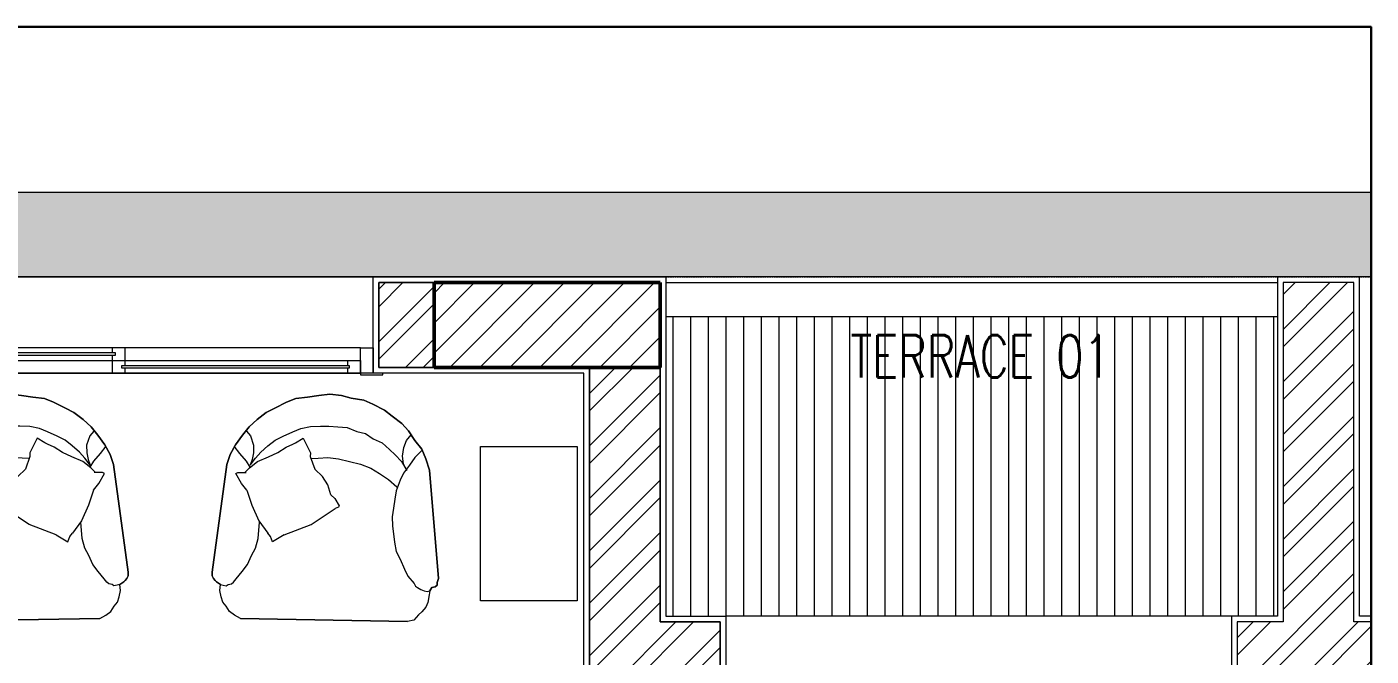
# Model space of a CAD drawing. Header units: metres. Extents: x 0 to 104350, y 982 to 43174.
# Drawn here: x 99594 to 104350, y 23527 to 25751 of the extents above; entities that cross this region are included whole.
import ezdxf
from ezdxf.xclip import XClip

# ---------------------------------------------------------------- set-up
doc = ezdxf.new("R2010")
doc.units = ezdxf.units.M
doc.header["$XCLIPFRAME"] = 2
doc.set_wipeout_variables(frame=1)
doc.linetypes.add('DASHED2', pattern=[0.375, 0.25, -0.125])
doc.linetypes.add('DOT2', pattern=[0.125, 0, -0.125])
doc.layers.get('0').update_dxf_attribs({"lineweight": 30})
for name, color, linetype, lineweight in [('A-ANNO-DIMS', 1, 'Continuous', 0), ('A-ANNO-HATCH', 9, 'Continuous', 9), ('A-CLNG-GRID', 2, 'Continuous', 5), ('A-ELEV-BACK', 1, 'Continuous', 0), ('A-FLOR-OVHD', 1, 'DASHED2', 0), ('A-FURN', 8, 'Continuous', 0), ('A-ROOM-NMBR', 1, 'Continuous', 0), ('A-WALL', 3, 'Continuous', 18), ('A-WINDOW', 10, 'Continuous', 5), ('G-ANNO-HATCH', 8, 'Continuous', 0), ('HATCH', 8, 'Continuous', 0), ('S-COLS', 52, 'Continuous', 9)]:
    doc.layers.add(name, color=color, linetype=linetype, lineweight=lineweight)
doc.styles.add('$2$08-M-BLDG-1_50', font='romans.shx', dxfattribs={"width": 0.75, "height": 150})
doc.styles.add('Al-Jazi-text-100', font='romans.shx', dxfattribs={"width": 0.75, "height": 150})
doc.dimstyles.new('Al-Jazi-DIM 100', dxfattribs={"dimtxt": 150, "dimasz": 120, "dimexe": 0, "dimexo": 150, "dimgap": 50, "dimtad": 1, "dimlfac": 0.001, "dimzin": 1, "dimdsep": 46, "dimtxsty": 'Al-Jazi-text-100', "dimblk": 'ARCHTICK', "dimcen": 150, "dimclrd": 1, "dimclre": 256, "dimclrt": 2, "dimadec": 0, "dimazin": 0, "dimtfac": 1, "dimtix": 1, "dimtmove": 2, "dimatfit": 2, "dimfxl": 150, "dimtfill": 1, "dimtolj": 1, "dimlwd": 5, "dimlwe": 5, "dimarcsym": 0})
pattern_1 = [(45, (-103582.84, 34416.44), (-92.807765, 92.807765), []), (45, (-103520.97, 34416.44), (-92.807765, 92.807765), [])]

# ---------------------------------------------------------------- blocks, each defined once
blk = doc.blocks.new('sofa-46')
at = {"linetype": 'Continuous'}
blk.add_wipeout([(-0.348, 0.7802), (-0.3643, 0.7695), (-0.3779, 0.7561), (-0.3834, 0.7453), (-0.3835, 0.7291), (-0.3792, 0.693), (-0.3728, 0.6397), (-0.3677, 0.5975), (-0.3634, 0.5612), (-0.3568, 0.5062), (-0.3514, 0.4613), (-0.33, 0.2832), (-0.3168, 0.2426), (-0.2955, 0.202), (-0.2394, 0.1259), (-0.2072, 0.096), (-0.1696, 0.066), (-0.1105, 0.0346), (-0.0486, 0.0058), (0, 0), (0.0458, -0.0084), (0.0917, -0.0142), (0.1403, -0.0091), (0.1809, 0.0014), (0.2323, 0.0091), (0.2702, 0.025), (0.319, 0.049), (0.3515, 0.073), (0.3923, 0.1025), (0.4195, 0.132), (0.4468, 0.1723), (0.4767, 0.2071), (0.4932, 0.2475), (0.5097, 0.2933), (0.5535, 0.7412), (0.5482, 0.7574), (0.5483, 0.7682), (0.5403, 0.7764), (0.5268, 0.7792), (0.5188, 0.7927), (0.511, 0.8414), (0.5031, 0.8604), (0.487, 0.8794), (0.4736, 0.893), (0.4549, 0.9147), (0.4279, 0.9203), (-0.2633, 0.9199), (-0.3094, 0.8906), (-0.3231, 0.8691), (-0.3367, 0.853), (-0.345, 0.8314), (-0.3506, 0.8045)], dxfattribs=at)
at = {"color": 0, "linetype": 'ByBlock'}
for p, q in [((-0.3094, 0.8906), (-0.3231, 0.8691)), ((-0.3094, 0.8906), (-0.3231, 0.8691)), ((-0.2877, 0.9066), (-0.3094, 0.8906)), ((-0.2877, 0.9066), (-0.3094, 0.8906)), ((-0.2633, 0.9199), (-0.2877, 0.9066)), ((-0.2633, 0.9199), (-0.2877, 0.9066)), ((0.4279, 0.9203), (-0.2633, 0.9199)), ((-0.2633, 0.9199), (0.4279, 0.9203)), ((0.4549, 0.9147), (0.4279, 0.9203)), ((0.4549, 0.9147), (0.4279, 0.9203)), ((0.4736, 0.893), (0.4549, 0.9147)), ((0.4736, 0.893), (0.4549, 0.9147)), ((0.487, 0.8794), (0.4736, 0.893)), ((0.487, 0.8794), (0.4736, 0.893)), ((-0.3367, 0.853), (-0.345, 0.8314)), ((-0.3367, 0.853), (-0.345, 0.8314)), ((-0.3231, 0.8691), (-0.3367, 0.853)), ((-0.3231, 0.8691), (-0.3367, 0.853)), ((0.5031, 0.8604), (0.487, 0.8794)), ((0.5031, 0.8604), (0.487, 0.8794)), ((0.511, 0.8414), (0.5031, 0.8604)), ((0.511, 0.8414), (0.5031, 0.8604)), ((0.5162, 0.809), (0.511, 0.8414)), ((0.5162, 0.809), (0.511, 0.8414)), ((-0.348, 0.7802), (-0.3643, 0.7695)), ((-0.3643, 0.7695), (-0.348, 0.7802)), ((-0.345, 0.8314), (-0.3506, 0.8045)), ((-0.345, 0.8314), (-0.3506, 0.8045)), ((-0.3506, 0.8045), (-0.348, 0.7802)), ((-0.3506, 0.8045), (-0.348, 0.7802)), ((-0.348, 0.7802), (-0.3372, 0.7828)), ((-0.3372, 0.7828), (-0.3237, 0.7854)), ((-0.3237, 0.7854), (-0.3156, 0.7799)), ((-0.3156, 0.7799), (-0.3022, 0.7771)), ((0.4592, 0.7743), (0.4674, 0.7796)), ((0.4674, 0.7796), (0.4809, 0.7876)), ((0.4809, 0.7876), (0.4945, 0.7929)), ((0.4945, 0.7929), (0.508, 0.7955)), ((0.508, 0.7955), (0.5188, 0.7927)), ((0.5188, 0.7927), (0.5162, 0.809)), ((0.5188, 0.7927), (0.5162, 0.809)), ((0.5268, 0.7792), (0.5188, 0.7927)), ((0.5188, 0.7927), (0.5268, 0.7792)), ((0.5403, 0.7764), (0.5268, 0.7792)), ((0.5268, 0.7792), (0.5403, 0.7764)), ((-0.3834, 0.7453), (-0.3835, 0.7291)), ((-0.3835, 0.7291), (-0.3834, 0.7453)), ((-0.3835, 0.7291), (-0.33, 0.2832)), ((-0.33, 0.2832), (-0.3835, 0.7291)), ((-0.3779, 0.7561), (-0.3834, 0.7453)), ((-0.3834, 0.7453), (-0.3779, 0.7561)), ((-0.3698, 0.7641), (-0.3779, 0.7561)), ((-0.3779, 0.7561), (-0.3698, 0.7641)), ((-0.3643, 0.7695), (-0.3698, 0.7641)), ((-0.3698, 0.7641), (-0.3643, 0.7695)), ((-0.3022, 0.7771), (-0.2941, 0.769)), ((-0.2941, 0.769), (-0.2834, 0.7554)), ((-0.2834, 0.7554), (-0.2593, 0.7255)), ((-0.2593, 0.7255), (-0.2379, 0.6956)), ((0.4128, 0.7044), (0.4265, 0.734)), ((0.4265, 0.734), (0.4538, 0.7635)), ((0.4538, 0.7635), (0.4592, 0.7743)), ((0.5097, 0.2933), (0.5535, 0.7412)), ((0.5535, 0.7412), (0.5097, 0.2933)), ((0.5483, 0.7682), (0.5403, 0.7764)), ((0.5403, 0.7764), (0.5483, 0.7682)), ((0.5482, 0.7574), (0.5483, 0.7682)), ((0.5483, 0.7682), (0.5482, 0.7574)), ((0.5535, 0.7412), (0.5482, 0.7574)), ((0.5482, 0.7574), (0.5535, 0.7412)), ((-0.2379, 0.6956), (-0.222, 0.6577)), ((0.3936, 0.6641), (0.4128, 0.7044)), ((-0.222, 0.6577), (-0.206, 0.6279)), ((-0.206, 0.6279), (-0.1955, 0.5873)), ((0.3688, 0.594), (0.3772, 0.6318)), ((0.3772, 0.6318), (0.3936, 0.6641)), ((-0.1955, 0.5873), (-0.1906, 0.5198)), ((-0.1934, 0.5144), (-0.1552, 0.5654)), ((-0.1443, 0.5789), (-0.1552, 0.5654)), ((-0.136, 0.6004), (-0.1443, 0.5789)), ((-0.0877, 0.5704), (-0.136, 0.6004)), ((-0.0877, 0.5704), (0.0227, 0.5263)), ((0.3602, 0.5266), (0.3688, 0.594)), ((-0.2235, 0.4498), (-0.1934, 0.5144)), ((0.0227, 0.5263), (0.1221, 0.4581)), ((0.3573, 0.4888), (0.3602, 0.5266)), ((-0.2456, 0.3879), (-0.2235, 0.4498)), ((0.1191, 0.4176), (0.1383, 0.4472)), ((0.1356, 0.4526), (0.1221, 0.4581)), ((0.1383, 0.4472), (0.1356, 0.4526)), ((0.3624, 0.4537), (0.3573, 0.4888)), ((0.3675, 0.4158), (0.3624, 0.4537)), ((0.1028, 0.4016), (0.089, 0.3612)), ((0.1028, 0.4016), (0.1191, 0.4176)), ((0.3727, 0.3807), (0.3675, 0.4158)), ((-0.2674, 0.3611), (-0.292, 0.3207)), ((-0.2456, 0.3879), (-0.2674, 0.3611)), ((0.089, 0.3612), (0.0672, 0.3262)), ((0.302, 0.311), (0.3399, 0.335)), ((0.3399, 0.335), (0.3753, 0.3645)), ((0.3886, 0.3374), (0.3727, 0.3807)), ((0.4018, 0.3076), (0.3886, 0.3374)), ((-0.33, 0.2832), (-0.3168, 0.2426)), ((-0.3168, 0.2426), (-0.33, 0.2832)), ((-0.292, 0.3207), (-0.2839, 0.3153)), ((-0.2839, 0.3153), (-0.2488, 0.315)), ((-0.2355, 0.296), (-0.2542, 0.3151)), ((-0.2328, 0.2933), (-0.2491, 0.2691)), ((-0.2355, 0.296), (-0.2033, 0.2688)), ((-0.2249, 0.2608), (-0.2328, 0.2852)), ((-0.2328, 0.2852), (-0.2114, 0.2553)), ((0.0153, 0.2456), (0.0346, 0.2968)), ((0.0672, 0.3262), (0.0346, 0.2968)), ((0.2234, 0.2738), (0.2667, 0.2897)), ((0.2667, 0.2897), (0.302, 0.311)), ((0.3934, 0.259), (0.4153, 0.2967)), ((0.4153, 0.2967), (0.4016, 0.2698)), ((0.4259, 0.275), (0.4018, 0.3076)), ((0.4153, 0.2967), (0.4129, 0.2926)), ((0.4129, 0.2926), (0.4131, 0.2924)), ((0.4131, 0.2924), (0.4153, 0.2967)), ((0.4932, 0.2475), (0.5097, 0.2933)), ((0.5097, 0.2933), (0.4932, 0.2475)), ((-0.3168, 0.2426), (-0.2955, 0.202)), ((-0.2955, 0.202), (-0.3168, 0.2426)), ((-0.2764, 0.2369), (-0.3009, 0.2074)), ((-0.2491, 0.2691), (-0.2764, 0.2369)), ((-0.2197, 0.2338), (-0.2249, 0.2608)), ((-0.2199, 0.2014), (-0.2197, 0.2338)), ((-0.2114, 0.2553), (-0.19, 0.2309)), ((-0.2033, 0.2688), (-0.1575, 0.2496)), ((-0.19, 0.2309), (-0.1605, 0.2037)), ((-0.1575, 0.2496), (-0.1198, 0.2304)), ((-0.1198, 0.2304), (-0.0849, 0.2085)), ((0.0042, 0.2079), (0.0152, 0.2294)), ((0.0152, 0.2294), (0.0153, 0.2456)), ((0.018, 0.2537), (0.0477, 0.2508)), ((0.0477, 0.2508), (0.0882, 0.2478)), ((0.0882, 0.2478), (0.1314, 0.2529)), ((0.1314, 0.2529), (0.1774, 0.2633)), ((0.1774, 0.2633), (0.2234, 0.2738)), ((0.3417, 0.2108), (0.3662, 0.2322)), ((0.3662, 0.2322), (0.3934, 0.259)), ((0.4016, 0.2698), (0.3959, 0.2374)), ((0.3959, 0.2374), (0.4011, 0.2023)), ((0.4473, 0.2425), (0.4259, 0.275)), ((0.4768, 0.2125), (0.4473, 0.2425)), ((0.4767, 0.2071), (0.4932, 0.2475)), ((0.4932, 0.2475), (0.4767, 0.2071)), ((-0.2955, 0.202), (-0.2661, 0.1612)), ((-0.2661, 0.1612), (-0.2955, 0.202)), ((-0.2337, 0.1637), (-0.2199, 0.2014)), ((-0.1605, 0.2037), (-0.131, 0.1792)), ((-0.131, 0.1792), (-0.0987, 0.1627)), ((-0.0849, 0.2085), (-0.058, 0.1948)), ((-0.058, 0.1948), (-0.0472, 0.1893)), ((-0.0472, 0.1893), (-0.015, 0.1702)), ((-0.015, 0.1702), (0.0042, 0.2079)), ((0.2414, 0.1467), (0.2739, 0.1681)), ((0.2739, 0.1681), (0.3118, 0.184)), ((0.3118, 0.184), (0.3417, 0.2108)), ((0.4011, 0.2023), (0.4117, 0.1725)), ((0.4117, 0.1725), (0.4304, 0.1481)), ((0.4195, 0.132), (0.4468, 0.1723)), ((0.4468, 0.1723), (0.4195, 0.132)), ((0.4468, 0.1723), (0.4767, 0.2071)), ((0.4767, 0.2071), (0.4468, 0.1723)), ((-0.2661, 0.1612), (-0.2394, 0.1259)), ((-0.2394, 0.1259), (-0.2661, 0.1612)), ((-0.2501, 0.1449), (-0.2337, 0.1637)), ((-0.2394, 0.1259), (-0.2072, 0.096)), ((-0.2072, 0.096), (-0.2394, 0.1259)), ((-0.0987, 0.1627), (-0.0584, 0.1435)), ((-0.0584, 0.1435), (-0.0261, 0.1298)), ((-0.0261, 0.1298), (0.0144, 0.1214)), ((0.0144, 0.1214), (0.0549, 0.1184)), ((0.0549, 0.1184), (0.09, 0.1181)), ((0.09, 0.1181), (0.1278, 0.1206)), ((0.1278, 0.1206), (0.1656, 0.123)), ((0.1656, 0.123), (0.2062, 0.1389)), ((0.2062, 0.1389), (0.2414, 0.1467)), ((0.3923, 0.1025), (0.4195, 0.132)), ((0.4195, 0.132), (0.3923, 0.1025)), ((-0.2072, 0.096), (-0.1696, 0.066)), ((-0.1696, 0.066), (-0.2072, 0.096)), ((-0.1696, 0.066), (-0.1347, 0.0469)), ((-0.1347, 0.0469), (-0.1696, 0.066)), ((0.319, 0.049), (0.3515, 0.073)), ((0.3515, 0.073), (0.319, 0.049)), ((0.3515, 0.073), (0.3923, 0.1025)), ((0.3923, 0.1025), (0.3515, 0.073)), ((-0.1347, 0.0469), (-0.0862, 0.0222)), ((-0.0862, 0.0222), (-0.1347, 0.0469)), ((-0.0862, 0.0222), (-0.0486, 0.0058)), ((-0.0486, 0.0058), (-0.0862, 0.0222)), ((-0.0486, 0.0058), (0, 0)), ((0, 0), (-0.0486, 0.0058)), ((0, 0), (0.0458, -0.0084)), ((0.0458, -0.0084), (0, 0)), ((0.1403, -0.0091), (0.1809, 0.0014)), ((0.1809, 0.0014), (0.1403, -0.0091)), ((0.1809, 0.0014), (0.2323, 0.0091)), ((0.2323, 0.0091), (0.1809, 0.0014)), ((0.2323, 0.0091), (0.2702, 0.025)), ((0.2702, 0.025), (0.2323, 0.0091)), ((0.2702, 0.025), (0.319, 0.049)), ((0.319, 0.049), (0.2702, 0.025)), ((0.0458, -0.0084), (0.0917, -0.0142)), ((0.0917, -0.0142), (0.0458, -0.0084)), ((0.0917, -0.0142), (0.1403, -0.0091)), ((0.1403, -0.0091), (0.0917, -0.0142))]:
    blk.add_line(p, q, dxfattribs=at)
blk = doc.blocks.new('*U124')
for p, q in [((-0.235, 0.0895), (1.475, 0.0895)), ((-0.235, 0.0448), (-0.235, 0.0895)), ((0.598, 0.0895), (0.598, 0.026)), ((0.643, 0.0895), (0.643, 0.071)), ((0.643, 0.063), (0.643, 0)), ((1.43, 0.0895), (1.43, 0.071)), ((1.43, 0.063), (1.43, 0.0448)), ((1.475, 0.0895), (1.475, 0.0448)), ((1.475, 0.0448), (-0.235, 0.0448)), ((1.475, 0.0448), (-0.235, 0.0448)), ((-0.235, 0.0448), (-0.235, 0)), ((-0.235, 0), (1.475, 0)), ((-0.19, 0.0445), (-0.19, 0.026)), ((-0.19, 0.018), (-0.19, 0)), ((0.598, 0.018), (0.598, 0)), ((1.475, 0), (1.475, 0.0448))]:
    blk.add_line(p, q)
for points in [[(-0.235, 0.0895), (-0.28, 0.0895), (-0.28, 0), (-0.235, 0)], [(-0.235, 0.0895), (1.475, 0.0895), (1.475, 0), (-0.235, 0)], [(0.6316, 0.071), (1.4363, 0.071), (1.4363, 0.063), (0.6316, 0.063)], [(1.475, 0.0895), (1.52, 0.0895), (1.52, 0), (1.475, 0)], [(-0.315, 0), (-0.235, 0), (-0.235, -0.0069), (-0.315, -0.0069)], [(-0.1963, 0.026), (0.6102, 0.026), (0.6102, 0.018), (-0.1963, 0.018)], [(1.555, 0), (1.475, 0), (1.475, -0.0069), (1.555, -0.0069)]]:
    blk.add_lwpolyline(points, close=True)
blk = doc.blocks.new('hjnhgfhgn')
at = {"layer": 'A-FLOR-OVHD'}
blk.add_lwpolyline([(102065.4, -9448.9), (106681, -9449.1), (106681.1, -9249.2), (119821.4, -9248.9), (119821.4, -9448.8), (124432.6, -9448.8), (124432.6, -9748.8), (119521.4, -9748.8), (119521.4, -9548.8), (118379, -9549.7), (118379.3, -9548.8), (116502.9, -9548.8), (116502.9, -9549.9), (110624.8, -9549.9), (110624.9, -9548.9), (107856.9, -9548.8), (107856.9, -9548.8), (106976.6, -9548.8), (106976.6, -9748.8), (102065.4, -9748.8)], close=True, dxfattribs=at)
blk = doc.blocks.new('B GF')
at = {"layer": 'A-ANNO-HATCH', "true_color": 0x939598}
h = blk.add_hatch(dxfattribs=at)
h.set_pattern_fill('AR-CONC', color=252, scale=50)
h.set_pattern_definition([(50, (0, -9699.07), (358.6301, -31.37607), [37.5, -412.5]), (355, (0, -9699.07), (-69.3757, 376.0961), [30, -330]), (100.45144, (29.9, -9701.7), (289.2544, 344.72), [31.8701, -350.57106]), (46.1842, (0, -9599.07), (533.6207, -82.7596), [56.25, -618.75]), (96.63564, (44.47, -9605.96), (467.331, 487.0593), [47.8052, -525.8569]), (351.18416, (0, -9599.07), (467.331, 487.0593), [45, -495]), (21, (50, -9624.07), (298.45353, -201.30945), [37.5, -412.5]), (326, (50, -9624.07), (121.6577, 362.575), [30, -330]), (71.45144, (74.87, -9640.84), (420.1112, 161.2656), [31.8701, -350.57106]), (37.5, (0, -9699.07), (6.07993, 166.44693), [0, -326, 0, -335, 0, -331.25]), (7.5, (0, -9699.07), (131.53477, 197.20586), [0, -191, 0, -318.5, 0, -126.25]), (327.5, (-111.5, -9699.07), (266.91122, -11.27744), [0, -125, 0, -390, 0, -517.5]), (317.5, (-161.5, -9699.07), (291.5931, 50.0525), [0, -162.5, 0, -259, 0, -367.5])])
h.paths.add_polyline_path([(161718.1, -9548.8), (161711.7, -9248.4), (163283.3, -9248.4), (163289.7, -9548.8)])
h.paths.add_polyline_path([(169559.5, -9748.8), (169559.5, -9448.8), (167070, -9448.8), (167070, -9248.8), (153928.5, -9249.1), (153930.7, -9449.1), (151437.9, -9448.8), (151435.8, -9748.8), (154229.7, -9748.8), (154229.7, -9548.8), (166691, -9548.9), (166691, -9748.9), (171671.1, -9748.8), (171671.1, -9748.8)])
at = {"layer": 'A-ELEV-BACK'}
blk.add_lwpolyline([(171671.1, -9448.8), (171671.1, -9748.8), (166691, -9748.9), (166691, -9548.9), (154229.6, -9548.8), (154229.6, -9748.8), (151435.8, -9748.8), (151435.8, -9448.8), (153929.6, -9449.1), (153929.6, -9249.1), (167070, -9248.8), (167070, -9448.8)], close=True, dxfattribs=at)
blk = doc.blocks.new('M_Concrete-Rectangular-Column - C4-300_800-556694-0-6-4th floor columns')
at = {"layer": 'S-COLS'}
h = blk.add_hatch(dxfattribs=at)
h.set_pattern_fill('FP_2', color=256, style=0, pattern_type=2)
h.set_pattern_definition([(315, (-13.9, -3.564), (0.053033, 0.053033), [])])
h.paths.add_polyline_path([(-0.15, -0.4), (0.15, -0.4), (0.15, 0.4), (-0.15, 0.4)])
at = {"layer": 'S-COLS', "lineweight": 50}
for p, q in [((0.15, 0.4), (-0.15, 0.4)), ((-0.15, 0.4), (-0.15, -0.4)), ((0.15, -0.4), (0.15, 0.4)), ((-0.15, -0.4), (0.15, -0.4))]:
    blk.add_line(p, q, dxfattribs=at)
blk = doc.blocks.new('Typical')
at = {"layer": 'S-COLS', "xscale": 1000, "yscale": 1000, "zscale": 1000, "rotation": 90}
blk.add_blockref('M_Concrete-Rectangular-Column - C4-300_800-556694-0-6-4th floor columns', (113184.7, -40436.4), dxfattribs=at)
blk = doc.blocks.new('_ArchTick')
at = {"color": 0, "linetype": 'ByBlock', "const_width": 0.15}
blk.add_lwpolyline([(-0.5, -0.5), (0.5, 0.5)], dxfattribs=at)
blk = doc.blocks.new('*D583')
at = {"layer": 'A-ANNO-DIMS', "linetype": 'DOT2', "lineweight": 5, "transparency": 16777216}
for p, q in [((98161, 24397.6), (98161, 23013.3)), ((101584.8, 24397.6), (101584.8, 23013.3))]:
    blk.add_line(p, q, dxfattribs=at)
at = {"layer": 'A-ANNO-DIMS', "color": 1, "lineweight": 5, "transparency": 16777216}
blk.add_line((98161, 23013.3), (101584.8, 23013.3), dxfattribs=at)
at = {"layer": 'Defpoints', "color": 0, "transparency": 16777216}
for p in [(98161, 24547.6), (101584.8, 24547.6), (101584.8, 23013.3)]:
    blk.add_point(p, dxfattribs=at)
at = {"layer": 'A-ANNO-DIMS', "color": 1, "lineweight": 5, "transparency": 16777216, "xscale": 120, "yscale": 120, "zscale": 120, "rotation": 180}
blk.add_blockref('_ArchTick', (98161, 23013.3), dxfattribs=at)
at = {"layer": 'A-ANNO-DIMS', "color": 1, "lineweight": 5, "transparency": 16777216, "xscale": 120, "yscale": 120, "zscale": 120}
blk.add_blockref('_ArchTick', (101584.8, 23013.3), dxfattribs=at)
at = {"layer": 'A-ANNO-DIMS', "color": 2, "transparency": 16777216, "insert": (99872.9, 23138.3), "char_height": 150, "attachment_point": 5, "style": 'Al-Jazi-text-100', "bg_fill": 3, "box_fill_scale": 1.1, "bg_fill_color": 256, "bg_fill_true_color": 13158600, "bg_fill_transparency": 0}
blk.add_mtext('\\A1;3.42', dxfattribs=at)

msp = doc.modelspace()

# ---------------------------------------------------------------- hatches: boundary and pattern name
at = {"layer": 'G-ANNO-HATCH'}
h = msp.add_hatch(dxfattribs=at)
h.set_pattern_fill('ANSI32', color=256, scale=350)
h.set_pattern_definition(pattern_1)
h.paths.add_polyline_path([(101034.82, 24847.587), (100839.12, 24847.587), (100839.12, 24547.588), (101034.82, 24547.588)])
h = msp.add_hatch(dxfattribs=at)
h.set_pattern_fill('ANSI32', color=256, scale=350)
h.set_pattern_definition(pattern_1)
h.paths.add_polyline_path([(104349.6, 23397.587), (104349.6, 23647.587), (104288.399, 23647.587), (104288.399, 24847.587), (104038.399, 24847.587), (104038.399, 23647.587), (103876.112, 23647.587), (103876.112, 23397.587), (104038.399, 23397.587), (104038.399, 20877.587), (104288.399, 20877.587), (104288.399, 23397.587)])
h = msp.add_hatch(dxfattribs=at)
h.set_pattern_fill('ANSI31', color=256, scale=500, angle=45)
h.set_pattern_definition([(90, (-43807.096, -31560.35), (-62.5, 0), [])])
h.paths.add_polyline_path([(101854.82, 23667.587), (101854.82, 24727.587), (104018.399, 24727.587), (104018.399, 23667.587)])
h = msp.add_hatch(dxfattribs=at)
h.set_pattern_fill('ANSI32', color=256, scale=350)
h.set_pattern_definition(pattern_1)
h.paths.add_polyline_path([(102047.107, 23647.587), (101834.82, 23647.587), (101834.82, 24547.587), (101584.82, 24547.587), (101584.82, 23397.587), (102047.107, 23397.587)])

# ---------------------------------------------------------------- linework, layer by layer
at = {"layer": 'A-CLNG-GRID'}
msp.add_lwpolyline([(104349.6, 23667.587), (104308.399, 23667.587), (104308.399, 24867.587), (104018.399, 24867.587), (104018.399, 23667.587), (103856.112, 23667.587), (103856.112, 23377.587), (104018.399, 23377.587), (104018.399, 20897.587), (103652.806, 20897.587), (103652.806, 20357.587), (104018.399, 20357.587), (104018.399, 16407.586)], dxfattribs=at)
at = {"layer": 'A-FURN'}
msp.add_lwpolyline([(101199.431, 24267.826), (101541.139, 24267.826), (101541.139, 23722.259), (101199.431, 23722.259)], close=True, dxfattribs=at)
at = {"layer": 'A-WALL'}
msp.add_lwpolyline([(104349.6, 23647.587), (104288.399, 23647.587), (104288.399, 24847.587), (104038.399, 24847.587), (104038.399, 23647.587), (103876.112, 23647.587), (103876.112, 23397.587), (104038.399, 23397.587), (104038.399, 20877.587), (103672.806, 20877.587), (103672.806, 20377.587), (104038.399, 20377.587), (104038.399, 16407.586)], dxfattribs=at)
at = {"layer": 'A-WINDOW'}
for p, q in [((98706.29, 24867.587), (101206.29, 24867.587)), ((101854.82, 24847.587), (104018.399, 24847.587)), ((101854.82, 24727.587), (104018.399, 24727.587))]:
    msp.add_line(p, q, dxfattribs=at)
msp.add_lwpolyline([(103856.112, 23667.587), (102067.107, 23667.587)], dxfattribs=at)
at = {"layer": 'HATCH'}
for points in [[(101559.226, 24847.587), (100839.12, 24847.587), (100839.12, 24547.588), (101034.82, 24547.588), (101034.82, 24847.587)], [(102047.107, 23647.587), (101834.82, 23647.587), (101834.82, 24547.587), (101584.82, 24547.587), (101584.82, 23397.587), (102047.107, 23397.587), (102047.107, 23647.587)]]:
    msp.add_lwpolyline(points, close=True, dxfattribs=at)
msp.add_lwpolyline([(104349.6, 23647.587), (104288.399, 23647.587), (104288.399, 24847.587), (104038.399, 24847.587), (104038.399, 23647.587), (103876.112, 23647.587), (103876.112, 23397.587), (104038.399, 23397.587), (104038.399, 20877.587), (104288.399, 20877.587), (104288.399, 23397.587), (104349.6, 23397.587)], dxfattribs=at)

# ---------------------------------------------------------------- block references
at = {"layer": 'A-FURN'}
for p, xscale, yscale, zscale, rotation in [((99615.209, 24442.071), 855.0197628463027, 855.0197628463027, 855.0197628463027, 180.9088538673016), ((100587.373, 24442.071), -855.0197628462754, 855.0197628462757, 855.0197628462879, 179.0911461326984)]:
    msp.add_blockref('sofa-46', p, dxfattribs=dict(at, xscale=xscale, yscale=yscale, zscale=zscale, rotation=rotation))
at = {"layer": 'A-WINDOW', "xscale": -1000.000000000002, "yscale": 1000.000000000002, "zscale": 1000.000000000002}
msp.add_blockref('*U124', (100539.12, 24527.588), dxfattribs=at)

# ---------------------------------------------------------------- texts
at = {"layer": 'A-ROOM-NMBR', "lineweight": 0, "insert": (102968.019, 24511.522), "char_height": 150, "width": 1444.80489, "attachment_point": 8, "line_spacing_factor": 0.9, "style": '$2$08-M-BLDG-1_50'}
msp.add_mtext('\\pxt10;TERRACE 01', dxfattribs=at)

# ---------------------------------------------------------------- next in the draw order: linework, layer by layer
msp.add_lwpolyline([(88021.489, 13642.012), (104349.6, 13642.012), (104349.6, 25751.464), (88021.489, 25751.464)], close=True)
at = {"layer": 'A-CLNG-GRID'}
msp.add_lwpolyline([(100819.12, 24867.587), (101854.82, 24867.587), (101854.82, 23667.587), (102067.107, 23667.587), (102067.107, 23377.587), (101564.82, 23377.587), (101564.82, 24527.588), (100819.12, 24527.588)], close=True, dxfattribs=at)
at = {"layer": 'A-WALL'}
msp.add_lwpolyline([(100839.12, 24847.587), (101834.82, 24847.587), (101834.82, 23647.587), (102047.107, 23647.587), (102047.107, 23397.587), (101584.82, 23397.587), (101584.82, 24547.588), (100839.12, 24547.588)], close=True, dxfattribs=at)

# ---------------------------------------------------------------- next in the draw order: block references
ref = msp.add_blockref('Typical', (-11749.866, 65133.981))
XClip(ref).set_block_clipping_path([(99771.3550347491, -51491.9684601382), (116099.4655573423, -39382.5165601852)])
at = {"layer": 'A-ELEV-BACK', "color": 4}
ref = msp.add_blockref('hjnhgfhgn', (-9085.618, 34416.435), dxfattribs=at)
XClip(ref).set_block_clipping_path([(97107.1068899558, -20774.4229380071), (113435.217412549, -8664.9710380541)])
at = {"layer": 'A-FLOR-OVHD'}
ref = msp.add_blockref('B GF', (-56334.231, 34416.435), dxfattribs=at)
XClip(ref).set_block_clipping_path([(144355.7199953097, -20774.4229380089), (160683.8305179029, -8664.9710380559)])

# ---------------------------------------------------------------- next in the draw order: dimensions: what is measured, and where the dimension line sits
at = {"layer": 'A-ANNO-DIMS'}
dim = msp.add_linear_dim(base=(101584.82, 23013.267), p1=(98161.028, 24547.588), p2=(101584.82, 24547.588), dimstyle='Al-Jazi-DIM 100', dxfattribs=at)
dim.commit()
dim.dimension.update_dxf_attribs({"geometry": '*D583', "text_midpoint": (99872.924, 23138.267)})

doc.saveas('drawing.dxf')
